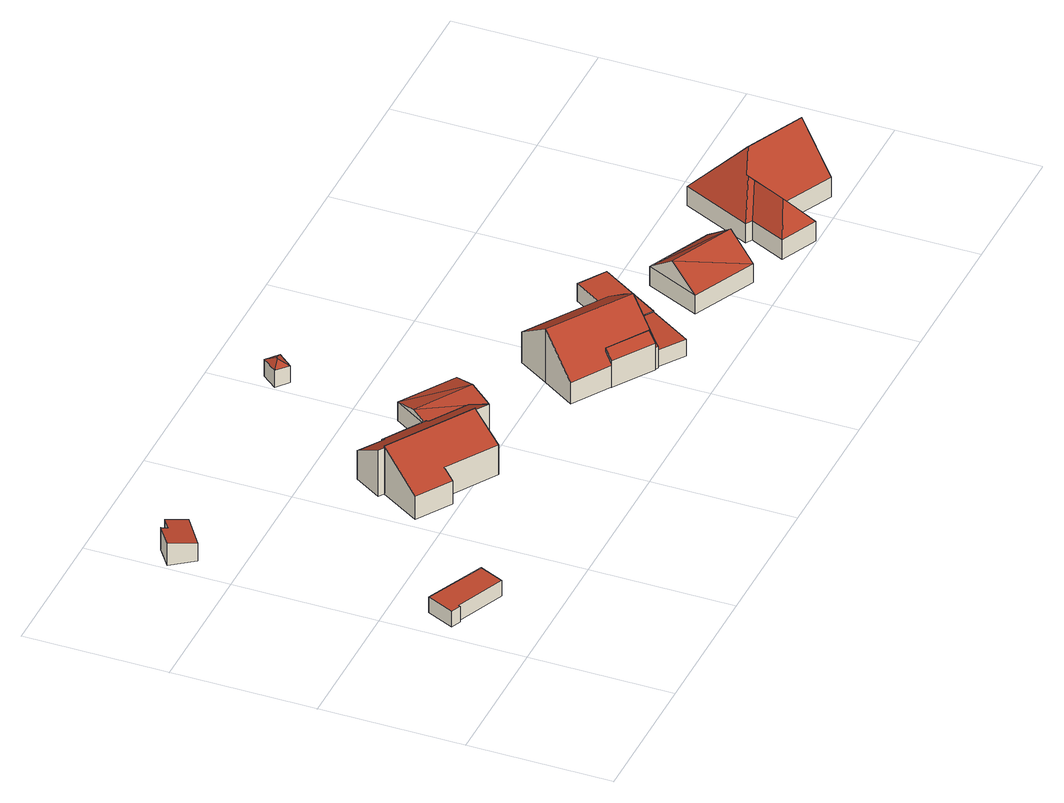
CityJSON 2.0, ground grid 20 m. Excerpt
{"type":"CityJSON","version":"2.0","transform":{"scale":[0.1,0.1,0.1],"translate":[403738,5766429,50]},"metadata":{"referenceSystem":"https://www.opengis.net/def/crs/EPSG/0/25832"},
"CityObjects":{
"building1":{"type":"Building","attributes":{"Gemeindeschluessel":"05515000","Geometrietyp2DReferenz":"3000","function":"31001_2460","roofType":"1000","measuredHeight":2.44},"geometry":[{"type":"Solid","lod":"2","boundaries":[[[[0,1,2,3]],[[4,5,1,0]],[[6,7,5,4]],[[8,9,7,6]],[[10,11,9,8]],[[3,2,11,10]],[[8,6,4,0,3,10]],[[1,5,7,9,11,2]]]],"semantics":{"surfaces":[{"type":"WallSurface"},{"type":"RoofSurface"},{"type":"GroundSurface"}],"values":[[0,0,0,0,0,0,1,2]]}}]},
"building2":{"type":"Building","attributes":{"Gemeindeschluessel":"05515000","Geometrietyp2DReferenz":"3000","function":"31001_1100","roofType":"2100","measuredHeight":3.42},"geometry":[{"type":"Solid","lod":"2","boundaries":[[[[12,13,14,15]],[[16,17,13,12]],[[18,19,17,16]],[[20,21,19,18]],[[22,23,21,20]],[[15,14,23,22]],[[20,18,16,12,15,22]],[[13,17,19,21,23,14]]]],"semantics":{"surfaces":[{"type":"WallSurface"},{"type":"RoofSurface"},{"type":"GroundSurface"}],"values":[[0,0,0,0,0,0,1,2]]}}]},
"building3":{"type":"Building","attributes":{"Gemeindeschluessel":"05515000","Geometrietyp2DReferenz":"3000","function":"31001_1000"},"address":[{"country":"Germany","locality":"Münster","thoroughfareNumber":"19","thoroughfareName":"Höltene Schluse"}],"children":["building3-1","building3-2"]},
"building3-1":{"type":"BuildingPart","attributes":{"roofType":"2100","measuredHeight":7.12},"parents":["building3"],"geometry":[{"type":"Solid","lod":"2","boundaries":[[[[24,25,26,27]],[[28,29,30,31]],[[32,33,29,28]],[[34,35,33,32]],[[36,37,35,34]],[[38,39,37,36]],[[40,41,39,38]],[[42,43,41,40]],[[27,26,43,42]],[[40,38,36,34,32,28,31,24,27,42]],[[25,30,29,33,35,37,39,41,43,26]],[[25,24,31,30]]]],"semantics":{"surfaces":[{"type":"WallSurface"},{"type":"RoofSurface"},{"type":"GroundSurface"},{"type":"ClosureSurface"}],"values":[[0,0,0,0,0,0,0,0,0,1,2,3]]}}]},
"building3-2":{"type":"BuildingPart","attributes":{"roofType":"2100","measuredHeight":7.36},"parents":["building3"],"geometry":[{"type":"Solid","lod":"2","boundaries":[[[[44,45,25,46]],[[47,48,45,44]],[[49,50,48,47]],[[51,52,50,49]],[[53,31,30,52,51]],[[46,25,24,54]],[[53,51,49,47,44,46,54]],[[45,48,50,52,30,25]],[[31,53,54,24]],[[25,30,31,24]]]],"semantics":{"surfaces":[{"type":"WallSurface"},{"type":"RoofSurface"},{"type":"GroundSurface"},{"type":"ClosureSurface"}],"values":[[0,0,0,0,0,0,1,2,0,3]]}}]},
"building4":{"type":"Building","attributes":{"Gemeindeschluessel":"05515000","Geometrietyp2DReferenz":"3000","function":"31001_2460","roofType":"3100","measuredHeight":3.88},"geometry":[{"type":"Solid","lod":"2","boundaries":[[[[55,56,57,58]],[[59,60,56,55]],[[61,62,60,59]],[[63,64,62,61]],[[65,66,64,63]],[[58,57,66,65]],[[58,65,67]],[[68,67,65]],[[67,68,55]],[[68,69,61,59,55]],[[69,63,61]],[[69,68,65,63]],[[67,55,58]],[[56,60,62,64,66,57]]]],"semantics":{"surfaces":[{"type":"WallSurface"},{"type":"RoofSurface"},{"type":"GroundSurface"}],"values":[[0,0,0,0,0,0,1,1,1,1,0,0,0,2]]}}]},
"building5":{"type":"Building","attributes":{"Gemeindeschluessel":"05515000","Geometrietyp2DReferenz":"3000","function":"31001_2500","roofType":"5000","measuredHeight":3.3},"address":[{"country":"Germany","locality":"Münster","thoroughfareNumber":"13a","thoroughfareName":"Höltene Schluse"}],"geometry":[{"type":"Solid","lod":"2","boundaries":[[[[70,71,72,73]],[[74,75,71,70]],[[76,77,75,74]],[[73,72,77,76]],[[78,76,74,79]],[[74,70,79]],[[79,70,73,78]],[[73,76,78]],[[71,75,77,72]]]],"semantics":{"surfaces":[{"type":"WallSurface"},{"type":"RoofSurface"},{"type":"GroundSurface"}],"values":[[0,0,0,0,1,1,1,1,2]]}}]},
"building6":{"type":"Building","attributes":{"Gemeindeschluessel":"05515000","Geometrietyp2DReferenz":"3000","function":"51009_1610","roofType":"2100","measuredHeight":5.21},"geometry":[{"type":"Solid","lod":"2","boundaries":[[[[80,81,82,83]],[[84,85,81,80]],[[86,87,85,84]],[[83,82,87,86]],[[84,80,83,86]],[[81,85,87,82]]]],"semantics":{"surfaces":[{"type":"WallSurface"},{"type":"RoofSurface"},{"type":"GroundSurface"}],"values":[[0,0,0,0,1,2]]}}]},
"building7":{"type":"Building","attributes":{"Gemeindeschluessel":"05515000","Geometrietyp2DReferenz":"3000","function":"31001_1000","roofType":"3100","measuredHeight":8.3},"address":[{"country":"Germany","locality":"Münster","thoroughfareNumber":"17","thoroughfareName":"Höltene Schluse"}],"geometry":[{"type":"Solid","lod":"2","boundaries":[[[[88,89,90,91]],[[92,93,89,88]],[[94,95,93,92]],[[96,97,95,94]],[[98,99,97,96]],[[100,101,99,98]],[[102,103,101,100]],[[104,105,103,102]],[[106,107,105,104]],[[108,109,107,106]],[[110,111,109,108]],[[91,90,111,110]],[[104,102,100,98,106]],[[96,94,92,88,91,110,108,106,98]],[[89,93,95,97,99,101,103,105,107,109,111,90]]]],"semantics":{"surfaces":[{"type":"WallSurface"},{"type":"RoofSurface"},{"type":"GroundSurface"}],"values":[[0,0,0,0,0,0,0,0,0,0,0,0,1,1,2]]}}]},
"building8":{"type":"Building","attributes":{"Gemeindeschluessel":"05515000","Geometrietyp2DReferenz":"3000","function":"31001_1310","roofType":"1000","measuredHeight":2.61},"geometry":[{"type":"Solid","lod":"2","boundaries":[[[[112,113,114,115]],[[116,117,113,112]],[[118,119,117,116]],[[115,114,119,118]],[[116,112,115,118]],[[113,117,119,114]]]],"semantics":{"surfaces":[{"type":"WallSurface"},{"type":"RoofSurface"},{"type":"GroundSurface"}],"values":[[0,0,0,0,1,2]]}}]},
"building9":{"type":"Building","attributes":{"Gemeindeschluessel":"05515000","Geometrietyp2DReferenz":"3000","function":"51009_1611","roofType":"1000","measuredHeight":2.6},"geometry":[{"type":"Solid","lod":"2","boundaries":[[[[120,121,113,122]],[[123,124,121,120]],[[125,126,124,123]],[[127,117,126,125]],[[122,113,117,127]],[[125,123,120,122,127]],[[121,124,126,117,113]]]],"semantics":{"surfaces":[{"type":"WallSurface"},{"type":"RoofSurface"},{"type":"GroundSurface"}],"values":[[0,0,0,0,0,1,2]]}}]},
"building10":{"type":"Building","attributes":{"Gemeindeschluessel":"05515000","Geometrietyp2DReferenz":"3000","function":"31001_2460","roofType":"3100","measuredHeight":5.93},"geometry":[{"type":"Solid","lod":"2","boundaries":[[[[128,129,130,131]],[[132,133,129,128]],[[134,135,133,132]],[[131,130,135,134]],[[128,136,132]],[[134,137,131]],[[131,137,136]],[[136,128,131]],[[137,134,132]],[[132,136,137]],[[129,133,135,130]]]],"semantics":{"surfaces":[{"type":"WallSurface"},{"type":"RoofSurface"},{"type":"GroundSurface"}],"values":[[0,0,0,0,0,0,1,1,1,1,2]]}}]},
"building11":{"type":"Building","attributes":{"Gemeindeschluessel":"05515000","Geometrietyp2DReferenz":"3000","function":"31001_1000","roofType":"5000","measuredHeight":9.44},"address":[{"country":"Germany","locality":"Münster","thoroughfareNumber":"15","thoroughfareName":"Höltene Schluse"}],"geometry":[{"type":"Solid","lod":"2","boundaries":[[[[138,139,140,141]],[[142,143,139,138]],[[144,145,143,142]],[[146,147,145,144]],[[148,149,147,146]],[[150,151,149,148]],[[152,153,151,150]],[[141,140,153,152]],[[154,152,150,155]],[[156,155,150,148,157]],[[157,148,146,158]],[[158,146,144,159]],[[144,142,159]],[[157,158,159,142,138,156]],[[155,156,138,141,154]],[[141,152,154]],[[139,143,145,147,149,151,153,140]]]],"semantics":{"surfaces":[{"type":"WallSurface"},{"type":"RoofSurface"},{"type":"GroundSurface"}],"values":[[0,0,0,0,0,0,0,0,1,1,1,1,1,1,1,0,2]]}}]}
},
"vertices":[
[37,105,34],[37,105,10],[38,108,10],[38,108,34],[23,111,34],[23,111,10],[40,149,34],[40,149,10],[122,112,34],[122,112,10],[107,78,34],[107,78,10],
[8,489,43],[8,489,9],[31,457,9],[31,457,36],[36,509,43],[36,509,9],[41,501,41],[41,501,9],[56,512,41],[56,512,9],[74,487,36],[74,487,9],
[365,221,82],[365,221,11],[383,209,11],[383,209,82],[240,300,82],[240,300,11],[248,295,11],[248,295,82],[264,338,55],[264,338,11],[299,316,55],[299,316,11],[302,321,51],[302,321,11],[360,285,51],[360,285,11],[356,279,55],[356,279,11],[407,247,55],[407,247,11],
[340,179,57],[340,179,11],[365,221,84],[270,223,57],[270,223,11],[261,208,47],[261,208,11],[213,239,47],[213,239,11],[248,295,85],[365,221,85],
[433,231,43],[433,231,14],[469,289,14],[469,289,43],[407,247,43],[407,247,14],[356,279,43],[356,279,14],[360,285,43],[360,285,14],[393,337,43],[393,337,14],[451,260,52],[375,308,52],[360,285,45],
[422,494,35],[422,494,9],[439,515,9],[439,515,35],[405,508,35],[405,508,9],[422,529,35],[422,529,9],[423,513,42],[420,510,42],
[613,80,56],[613,80,15],[621,92,15],[621,92,68],[558,116,56],[558,116,15],[566,128,68],[566,128,15],
[621,92,62],[621,92,16],[613,80,16],[613,80,49],[566,128,63],[566,128,16],[558,116,49],[558,116,16],[505,150,49],[505,150,16],[535,196,99],[535,196,16],[563,240,63],[563,240,16],[675,169,62],[675,169,16],[657,141,86],[657,141,16],[646,124,99],[646,124,16],[619,82,53],[619,82,16],[617,78,49],[617,78,16],
[657,141,40],[657,141,14],[619,82,14],[619,82,40],[694,116,40],[694,116,14],[656,56,40],[656,56,14],
[675,169,41],[675,169,14],[657,141,41],[711,226,41],[711,226,14],[749,202,41],[749,202,14],[694,116,41],
[747,82,39],[747,82,10],[836,40,10],[836,40,39],[781,157,39],[781,157,10],[871,116,39],[871,116,10],[764,120,70],[854,78,70],
[971,53,39],[971,53,9],[1041,20,9],[1041,20,39],[948,2,39],[948,2,9],[896,26,39],[896,26,9],[919,76,39],[919,76,9],[910,81,39],[910,81,9],[955,179,39],[955,179,9],[1086,118,39],[1086,118,9],[1063,69,103],[981,107,103],[955,98,79],[954,96,79],[957,89,73],[934,40,73]
]}
